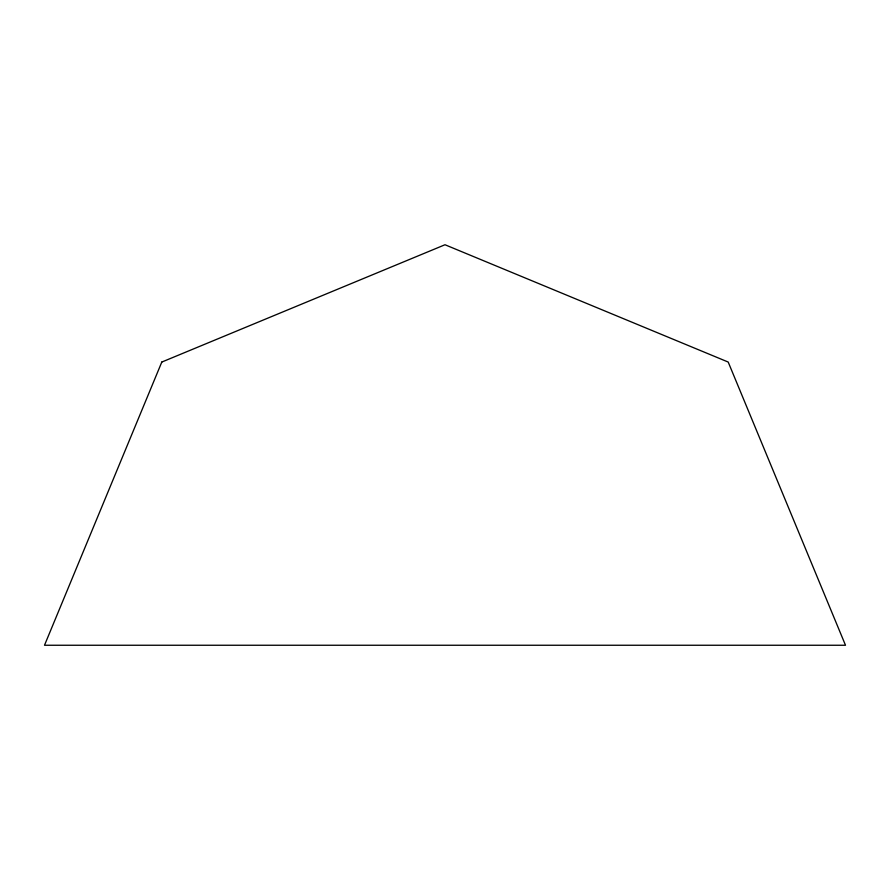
<?xml version="1.0" encoding="UTF-8"?>
<svg xmlns="http://www.w3.org/2000/svg" width="890" height="890" viewBox="0 0 890 890"><rect width="100%" height="100%" fill="white"/><g stroke="black" fill="none" stroke-linecap="round" stroke-linejoin="round"><path stroke-width="1.33" d="M161.802 362.052L44.5 645.25L845.5 645.25L728.198 362.052L445 244.75L161.802 362.052"/></g></svg>
